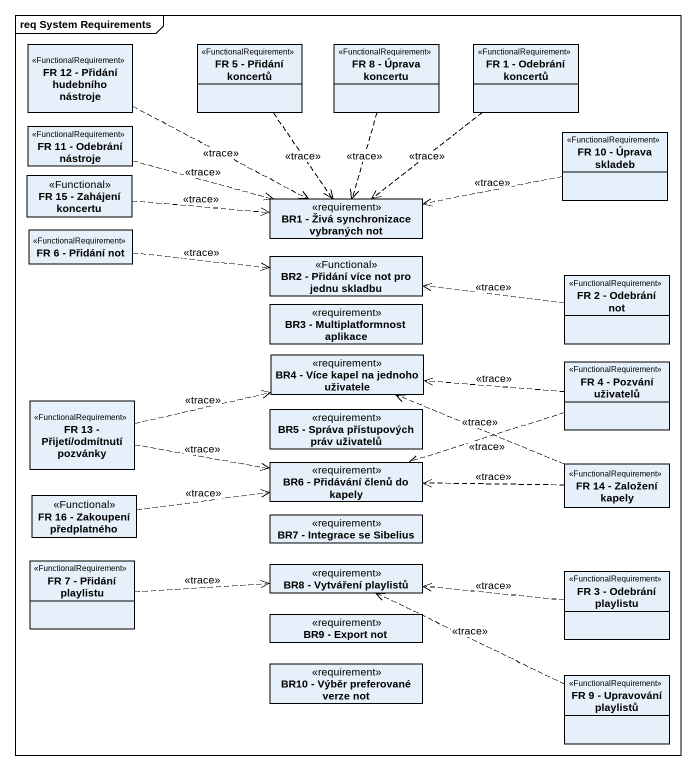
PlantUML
@startuml
mainframe req System Requirements
hide circle
hide empty members
class "FR 12 - Přidání hudebního nástroje" as FR_12_Přidání_hudebního <<FunctionalRequirement>>
class "FR 5 - Přidání koncertů" as FR_5_Přidání_koncertů <<FunctionalRequirement>>
class "FR 8 - Úprava koncertu" as FR_8_Úprava_koncertu <<FunctionalRequirement>>
class "FR 1 - Odebrání koncertů" as FR_1_Odebrání_koncertů <<FunctionalRequirement>>
class "FR 11 - Odebrání nástroje" as FR_11_Odebrání_nástroje <<FunctionalRequirement>>
class "FR 10 - Úprava skladeb" as FR_10_Úprava_skladeb <<FunctionalRequirement>>
class "FR 15 - Zahájení koncertu" as FR_15_Zahájení_koncertu <<Functional>>
class "BR1 - Živá synchronizace vybraných not" as BR1_Živá_synchronizace <<requirement>>
class "FR 6 - Přidání not" as FR_6_Přidání_not <<FunctionalRequirement>>
class "BR2 - Přidání více not pro jednu skladbu" as BR2_Přidání_více_not_pro <<Functional>>
class "BR3 - Multiplatformnost aplikace" as BR3_Multiplatformnost <<requirement>>
class "FR 2 - Odebrání not" as FR_2_Odebrání_not <<FunctionalRequirement>>
class "BR4 - Více kapel na jednoho uživatele" as BR4_Více_kapel_na_jednoho <<requirement>>
class "FR 4 - Pozvání uživatelů" as FR_4_Pozvání_uživatelů <<FunctionalRequirement>>
class "FR 13 - Přijetí/odmítnutí pozvánky" as FR_13_Přijetí_odmítnutí <<FunctionalRequirement>>
class "BR5 - Správa přístupových práv uživatelů" as BR5_Správa_přístupových <<requirement>>
class "BR6 - Přidávání členů do kapely" as BR6_Přidávání_členů_do <<requirement>>
class "FR 14 - Založení kapely" as FR_14_Založení_kapely <<FunctionalRequirement>>
class "FR 16 - Zakoupení předplatného" as FR_16_Zakoupení_předplatného <<Functional>>
class "BR7 - Integrace se Sibelius" as BR7_Integrace_se_Sibelius <<requirement>>
class "FR 7 - Přidání playlistu" as FR_7_Přidání_playlistu <<FunctionalRequirement>>
class "BR8 - Vytváření playlistů" as BR8_Vytváření_playlistů <<requirement>>
class "FR 3 - Odebrání playlistu" as FR_3_Odebrání_playlistu <<FunctionalRequirement>>
class "BR9 - Export not" as BR9_Export_not <<requirement>>
class "BR10 - Výběr preferované verze not" as BR10_Výběr_preferované <<requirement>>
class "FR 9 - Upravování playlistů" as FR_9_Upravování_playlistů <<FunctionalRequirement>>
FR_12_Přidání_hudebního .right.> BR1_Živá_synchronizace : <<trace>>
FR_5_Přidání_koncertů ..> BR1_Živá_synchronizace : <<trace>>
FR_8_Úprava_koncertu ..> BR1_Živá_synchronizace : <<trace>>
FR_1_Odebrání_koncertů ..> BR1_Živá_synchronizace : <<trace>>
FR_11_Odebrání_nástroje .right.> BR1_Živá_synchronizace : <<trace>>
FR_10_Úprava_skladeb .left.> BR1_Živá_synchronizace : <<trace>>
FR_15_Zahájení_koncertu .right.> BR1_Živá_synchronizace : <<trace>>
FR_6_Přidání_not .right.> BR2_Přidání_více_not_pro : <<trace>>
FR_2_Odebrání_not .left.> BR2_Přidání_více_not_pro : <<trace>>
FR_4_Pozvání_uživatelů .left.> BR4_Více_kapel_na_jednoho : <<trace>>
FR_4_Pozvání_uživatelů .left.> BR6_Přidávání_členů_do : <<trace>>
FR_13_Přijetí_odmítnutí .right.> BR4_Více_kapel_na_jednoho : <<trace>>
FR_13_Přijetí_odmítnutí .right.> BR6_Přidávání_členů_do : <<trace>>
FR_14_Založení_kapely .left.> BR4_Více_kapel_na_jednoho : <<trace>>
FR_14_Založení_kapely .left.> BR6_Přidávání_členů_do : <<trace>>
FR_16_Zakoupení_předplatného .right.> BR6_Přidávání_členů_do : <<trace>>
FR_7_Přidání_playlistu .right.> BR8_Vytváření_playlistů : <<trace>>
FR_3_Odebrání_playlistu .left.> BR8_Vytváření_playlistů : <<trace>>
FR_9_Upravování_playlistů .left.> BR8_Vytváření_playlistů : <<trace>>
@enduml
